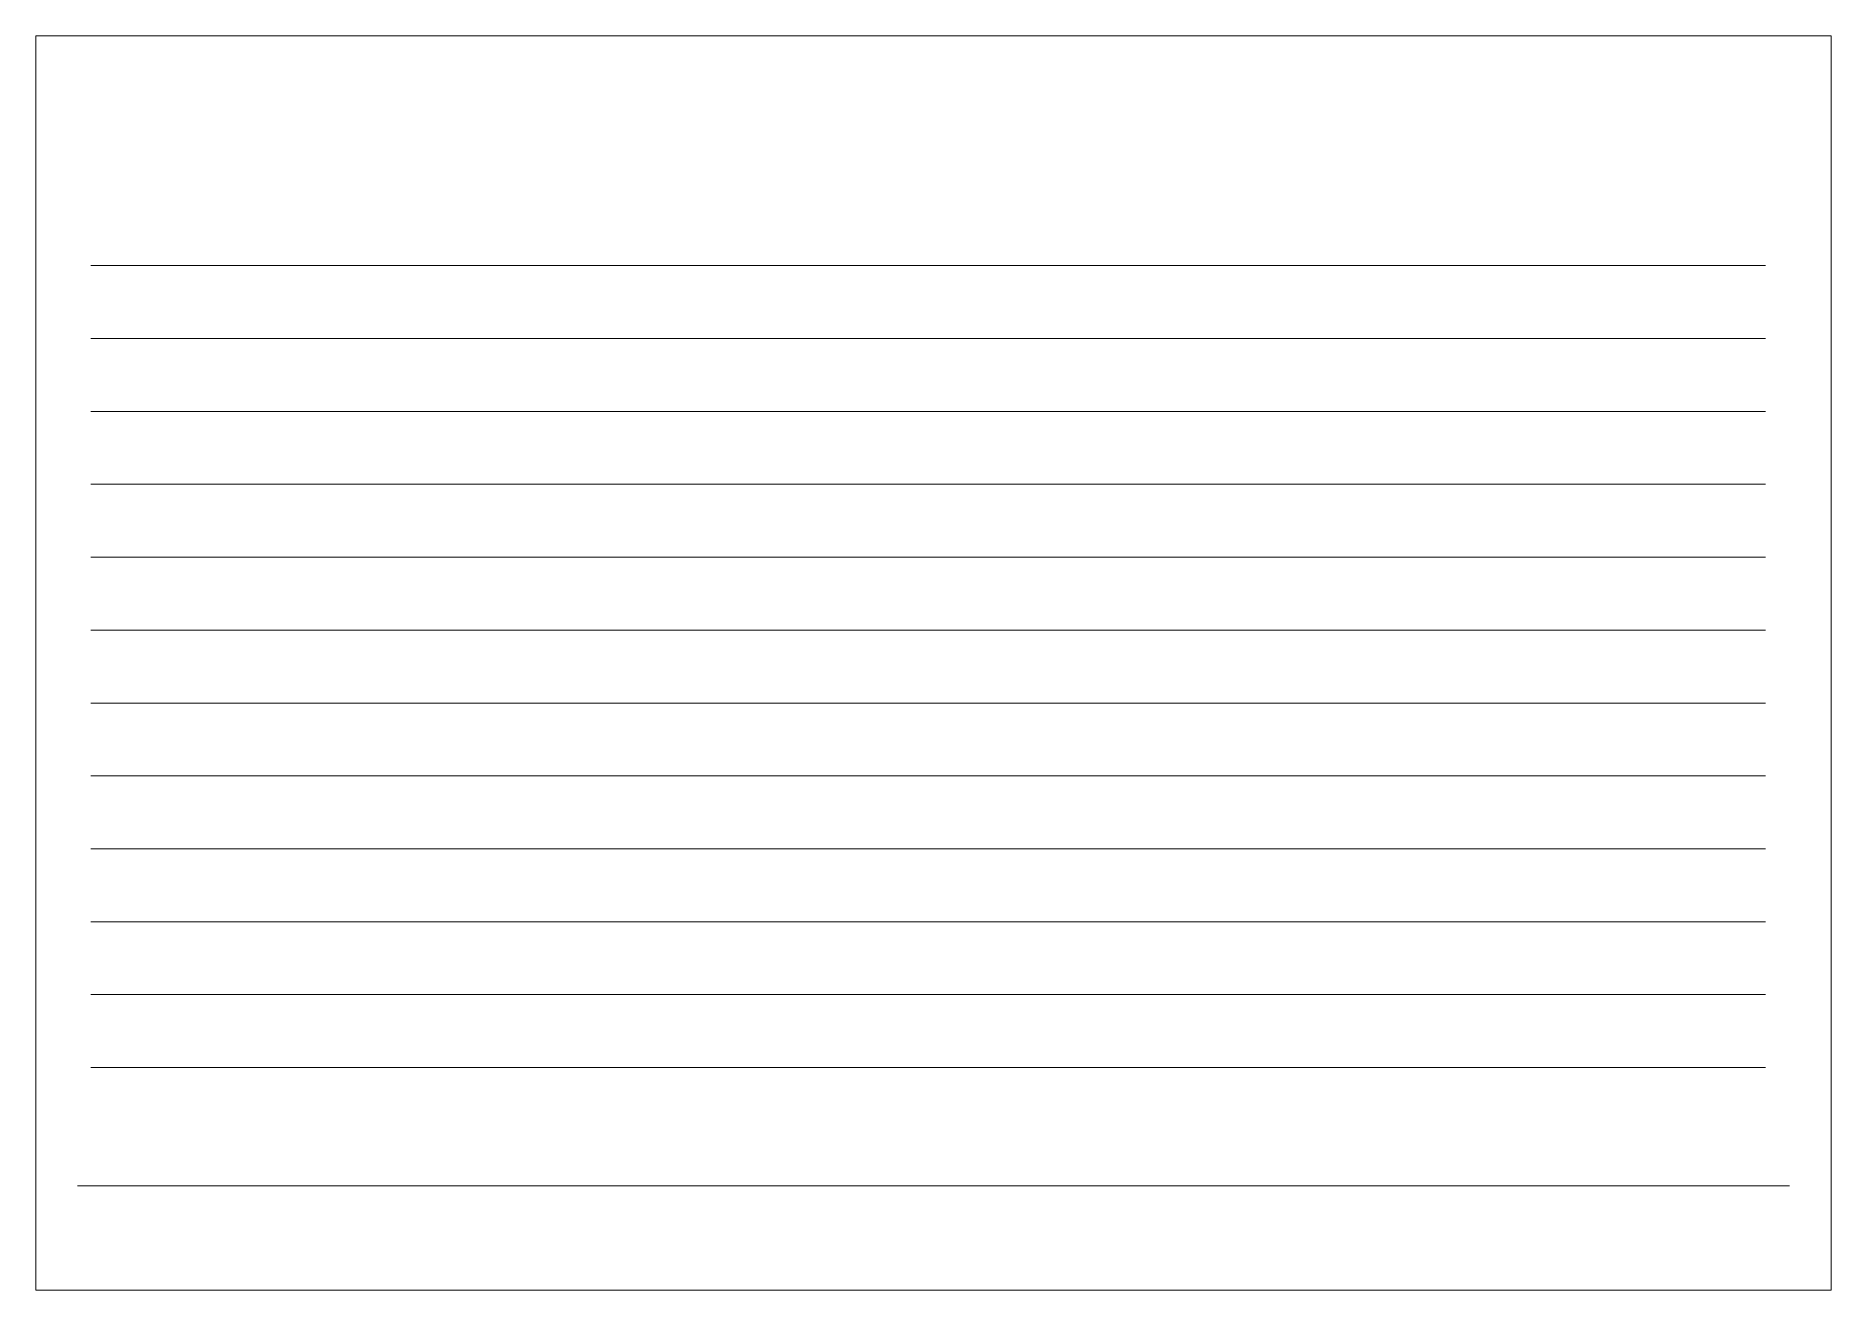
# Model space of a CAD drawing. Header units: millimetres. Extents: x -79780 to 76600, y 220 to 11660.
# Drawn here: x -79780 to -63400, y 220 to 11660 of the extents above; entities that cross this region are included whole.
import ezdxf

# ---------------------------------------------------------------- set-up
doc = ezdxf.new("R2010")
doc.units = ezdxf.units.MM
doc.layers.add('FRAME', color=8, linetype='CONTINUOUS', lineweight=0, plot=False)

msp = doc.modelspace()

# ---------------------------------------------------------------- linework, layer by layer
at = {"layer": 'FRAME'}
for p, q in [((-63400, 11660), (-79780, 11660)), ((-79780, 11660), (-79780, 220)), ((-63400, 220), (-63400, 11660)), ((-79280, 9565), (-64000, 9565)), ((-79280, 8900), (-64000, 8900)), ((-79280, 8235), (-64000, 8235)), ((-79280, 7570), (-64000, 7570)), ((-79280, 6905), (-64000, 6905)), ((-79280, 6240), (-64000, 6240)), ((-79280, 5575), (-64000, 5575)), ((-79280, 4910), (-64000, 4910)), ((-79280, 4245), (-64000, 4245)), ((-79280, 3580), (-64000, 3580)), ((-79280, 2915), (-64000, 2915)), ((-79280, 2250), (-64000, 2250)), ((-79400, 1170), (-63780, 1170)), ((-79780, 220), (-63400, 220))]:
    msp.add_line(p, q, dxfattribs=at)

doc.saveas('drawing.dxf')
